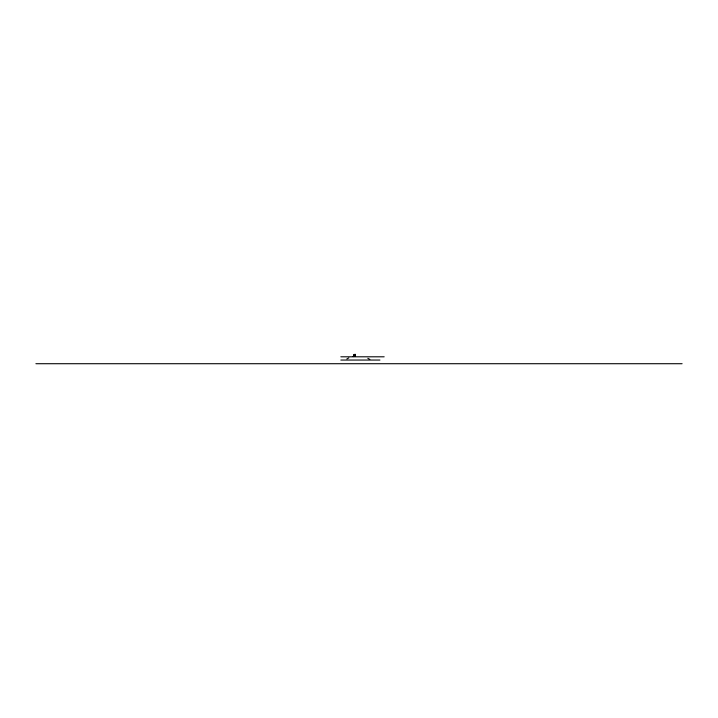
<?xml version="1.0" encoding="UTF-8"?>
<svg xmlns="http://www.w3.org/2000/svg" width="718" height="718" viewBox="0 0 718 718"><rect width="100%" height="100%" fill="white"/><g stroke="black" fill="none" stroke-linecap="round" stroke-linejoin="round"><path stroke-width="1.08" d="M354.234 355.284C354.028 354.692 354.396 354.324 354.216 356.281L354.396 356.308M354.216 356.281C353.489 354.216 356.002 354.342 355.114 355.311M355.446 354.306C354.809 354.27 355.589 355.634 354.548 354.351C355.105 355.931 354.827 353.57 354.952 355.365M355.41 354.575L355.392 355.06L354.809 354.674M355.329 354.504L354.252 355.257L354.764 354.441L354.216 354.728L355.401 354.53L354.441 354.647M355.383 355.042L355.159 354.548M354.261 354.863L354.656 354.629L354.046 355.006M354.27 354.719L354.53 355.141M354.988 354.665L355.401 354.952L355.051 354.629M346.839 358.964L348.831 357.905M354.234 355.688L354.297 356.281L354.252 355.195L354.27 356.281M353.812 356.218L353.094 356.586L353.471 356.281M354.907 356.46L355.204 356.209M340.835 356.801L384.175 356.801M340.844 360.05L379.939 360.05M35.9 363.712L682.1 363.712M369.824 359.395L367.822 358.291"/></g></svg>
